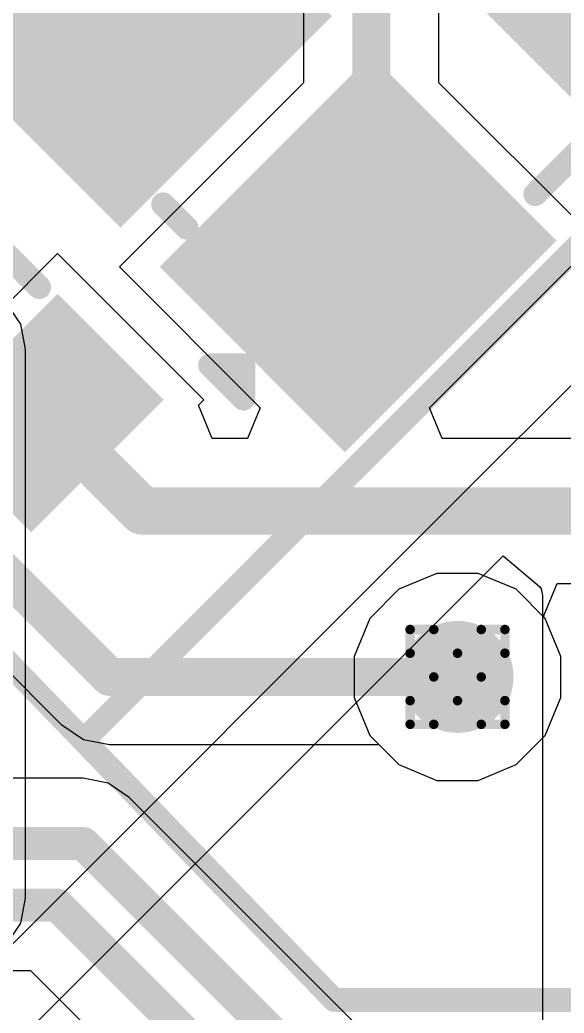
# Model space of a CAD drawing. Header units: inches. Extents: x -11 to 5379, y 0 to 5429.
# Drawn here: x 208.65 to 211.56, y 29.47 to 34.79 of the extents above; entities that cross this region are included whole.
import ezdxf

# ---------------------------------------------------------------- set-up
doc = ezdxf.new("R2010")
doc.units = ezdxf.units.IN
for name, color, linetype in [('Bottom Layer', 5, 'Continuous'), ('Drill Drawing', 1, 'Continuous'), ('GND', 16, 'Continuous'), ('PWR', 76, 'Continuous'), ('Top Layer', 1, 'Continuous'), ('Top Overlay', 2, 'Continuous'), ('Top Paste', 8, 'Continuous'), ('Top Solder', 216, 'Continuous'), ('Via Holes', 16, 'Continuous')]:
    doc.layers.add(name, color=color, linetype=linetype)

# ---------------------------------------------------------------- blocks, each defined once
blk = doc.blocks.new('SMD3225_4P_142')
at = {"layer": 'Top Layer'}
for points in [[(-1.80000021, 1.45000091), (-0.4000004699999999, 1.45000091), (-0.4000004699999999, 0.25000077), (-1.80000021, 0.25000077)], [(0.4000004699999999, 1.45000091), (1.80000021, 1.45000091), (1.80000021, 0.25000077), (0.4000004699999999, 0.25000077)], [(-1.80000021, -0.24999823), (-0.4000004699999999, -0.24999823), (-0.4000004699999999, -1.44999837), (-1.80000021, -1.44999837)], [(0.4000004699999999, -0.24999823), (1.80000021, -0.24999823), (1.80000021, -1.44999837), (0.4000004699999999, -1.44999837)]]:
    blk.add_hatch(color=1, dxfattribs=at).paths.add_polyline_path(points)
at = {"layer": 'Top Paste'}
for points in [[(-1.80000021, 1.45000091), (-0.4000004699999999, 1.45000091), (-0.4000004699999999, 0.25000077), (-1.80000021, 0.25000077)], [(0.4000004699999999, 1.45000091), (1.80000021, 1.45000091), (1.80000021, 0.25000077), (0.4000004699999999, 0.25000077)], [(-1.80000021, -0.24999823), (-0.4000004699999999, -0.24999823), (-0.4000004699999999, -1.44999837), (-1.80000021, -1.44999837)], [(0.4000004699999999, -0.24999823), (1.80000021, -0.24999823), (1.80000021, -1.44999837), (0.4000004699999999, -1.44999837)]]:
    blk.add_hatch(color=8, dxfattribs=at).paths.add_polyline_path(points)
at = {"layer": 'Top Solder'}
for points in [[(-1.90160021, 1.55160091), (-0.29840047, 1.55160091), (-0.29840047, 0.14840077), (-1.90160021, 0.14840077)], [(0.29840047, 1.55160091), (1.90160021, 1.55160091), (1.90160021, 0.14840077), (0.29840047, 0.14840077)], [(-1.90160021, -0.14839823), (-0.29840047, -0.14839823), (-0.29840047, -1.55159837), (-1.90160021, -1.55159837)], [(0.29840047, -0.14839823), (1.90160021, -0.14839823), (1.90160021, -1.55159837), (0.29840047, -1.55159837)]]:
    blk.add_hatch(color=216, dxfattribs=at).paths.add_polyline_path(points)
at = {"layer": 'Top Overlay'}
for points in [[(-0.2032, 1.2954, 0.127, 0.127, 0), (0.1778, 1.2954, 0.127, 0.127, 0)], [(-1.651, 0.0762, 0.127, 0.127, 0), (-1.651, -0.1016, 0.127, 0.127, 0)], [(1.651, 0.0762, 0.127, 0.127, 0), (1.651, -0.1016, 0.127, 0.127, 0)], [(-2.0828, -0.71119746, 0.127, 0.127, 0), (-1.9558, -0.8382, 0.127, 0.127, 0)], [(-2.0828, -0.71119746, 0.127, 0.127, 0), (-2.0828, -0.9652, 0.127, 0.127, 0)], [(-2.0828, -0.9652, 0.127, 0.127, 0), (-1.9558, -0.8382, 0.127, 0.127, 0)], [(-0.2032, -1.29539746, 0.127, 0.127, 0), (0.1778, -1.29539746, 0.127, 0.127, 0)]]:
    blk.add_lwpolyline(points, format="xyseb", dxfattribs=at)
for points in [[(-0.23495, 1.2954, 0.0635, 0.0635, 1), (-0.17145, 1.2954, 0.0635, 0.0635, 1)], [(0.14605, 1.2954, 0.0635, 0.0635, 1), (0.20955, 1.2954, 0.0635, 0.0635, 1)], [(-1.68275, 0.0762, 0.0635, 0.0635, 1), (-1.61925, 0.0762, 0.0635, 0.0635, 1)], [(1.61925, 0.0762, 0.0635, 0.0635, 1), (1.68275, 0.0762, 0.0635, 0.0635, 1)], [(-1.68275, -0.1016, 0.0635, 0.0635, 1), (-1.61925, -0.1016, 0.0635, 0.0635, 1)], [(1.61925, -0.1016, 0.0635, 0.0635, 1), (1.68275, -0.1016, 0.0635, 0.0635, 1)], [(-2.11455, -0.71119746, 0.0635, 0.0635, 1), (-2.05105, -0.71119746, 0.0635, 0.0635, 1)], [(-2.11455, -0.71119746, 0.0635, 0.0635, 1), (-2.05105, -0.71119746, 0.0635, 0.0635, 1)], [(-1.98755, -0.8382, 0.0635, 0.0635, 1), (-1.92405, -0.8382, 0.0635, 0.0635, 1)], [(-1.98755, -0.8382, 0.0635, 0.0635, 1), (-1.92405, -0.8382, 0.0635, 0.0635, 1)], [(-2.11455, -0.9652, 0.0635, 0.0635, 1), (-2.05105, -0.9652, 0.0635, 0.0635, 1)], [(-2.11455, -0.9652, 0.0635, 0.0635, 1), (-2.05105, -0.9652, 0.0635, 0.0635, 1)], [(-0.23495, -1.29539746, 0.0635, 0.0635, 1), (-0.17145, -1.29539746, 0.0635, 0.0635, 1)], [(0.14605, -1.29539746, 0.0635, 0.0635, 1), (0.20955, -1.29539746, 0.0635, 0.0635, 1)]]:
    blk.add_lwpolyline(points, format="xyseb", close=True, dxfattribs=at)
blk = doc.blocks.new('IND_0603__1608_M_______525')
at = {"layer": 'Top Layer'}
for points in [[(-1.00000054, 0.4000004699999999), (-0.40000174, 0.4000004699999999), (-0.40000174, -0.4000004699999999), (-1.00000054, -0.4000004699999999)], [(0.40000174, 0.4000004699999999), (1.00000054, 0.4000004699999999), (1.00000054, -0.4000004699999999), (0.40000174, -0.4000004699999999)]]:
    blk.add_hatch(color=1, dxfattribs=at).paths.add_polyline_path(points)
at = {"layer": 'Top Paste'}
for points in [[(-1.00000054, 0.4000004699999999), (-0.40000174, 0.4000004699999999), (-0.40000174, -0.4000004699999999), (-1.00000054, -0.4000004699999999)], [(0.40000174, 0.4000004699999999), (1.00000054, 0.4000004699999999), (1.00000054, -0.4000004699999999), (0.40000174, -0.4000004699999999)]]:
    blk.add_hatch(color=8, dxfattribs=at).paths.add_polyline_path(points)
at = {"layer": 'Top Solder'}
for points in [[(-1.10160054, 0.50160047), (-0.29840174, 0.50160047), (-0.29840174, -0.50160047), (-1.10160054, -0.50160047)], [(0.29840174, 0.50160047), (1.10160054, 0.50160047), (1.10160054, -0.50160047), (0.29840174, -0.50160047)]]:
    blk.add_hatch(color=216, dxfattribs=at).paths.add_polyline_path(points)
at = {"layer": 'Top Overlay'}
for points in [[(0.2286, 0.4571999999999999, 0.127, 0.127, 0), (-0.2032, 0.4571999999999999, 0.127, 0.127, 0)], [(0.2286, -0.4571999999999999, 0.127, 0.127, 0), (-0.2032, -0.4571999999999999, 0.127, 0.127, 0)]]:
    blk.add_lwpolyline(points, format="xyseb", dxfattribs=at)
for points in [[(-0.23495, 0.4571999999999999, 0.0635, 0.0635, 1), (-0.17145, 0.4571999999999999, 0.0635, 0.0635, 1)], [(0.19685, 0.4571999999999999, 0.0635, 0.0635, 1), (0.26035, 0.4571999999999999, 0.0635, 0.0635, 1)], [(-0.23495, -0.4571999999999999, 0.0635, 0.0635, 1), (-0.17145, -0.4571999999999999, 0.0635, 0.0635, 1)], [(0.19685, -0.4571999999999999, 0.0635, 0.0635, 1), (0.26035, -0.4571999999999999, 0.0635, 0.0635, 1)]]:
    blk.add_lwpolyline(points, format="xyseb", close=True, dxfattribs=at)

msp = doc.modelspace()

# ---------------------------------------------------------------- hatches: boundary and pattern name
at = {"layer": 'Bottom Layer'}
h = msp.add_hatch(color=5, dxfattribs=at)
edge = h.paths.add_edge_path()
edge.add_arc((210.99389348, 31.27473806), 0.2999994, 0, 360)
at = {"layer": 'GND'}
h = msp.add_hatch(color=16, dxfattribs=at)
edge = h.paths.add_edge_path()
edge.add_arc((210.99389348, 31.27473806), 0.2999994, 0, 360)
at = {"layer": 'PWR'}
h = msp.add_hatch(color=76, dxfattribs=at)
edge = h.paths.add_edge_path()
edge.add_arc((210.99389348, 31.27473806), 0.2999994, 0, 360)
at = {"layer": 'Top Layer'}
h = msp.add_hatch(color=1, dxfattribs=at)
edge = h.paths.add_edge_path()
edge.add_arc((210.99389348, 31.27473806), 0.2999994, 0, 360)
at = {"layer": 'Via Holes'}
h = msp.add_hatch(color=7, dxfattribs=at)
edge = h.paths.add_edge_path()
edge.add_arc((210.99389348, 31.27473806), 0.1499997, 0, 360)

# ---------------------------------------------------------------- linework, layer by layer
at = {"layer": 'Bottom Layer'}
for p, q in [((208.65380418, 33.16356587999999), (208.5780182, 33.27699212)), ((208.68042084, 33.02977392), (208.65380418, 33.16356587999999)), ((208.6804183, 33.02976122), (208.68042084, 33.02977392)), ((208.6804183, 30.08924132), (208.6804183, 33.02976122)), ((210.88369558, 31.82873746), (210.68007902, 31.74439676)), ((211.10409138, 31.82873746), (210.88369558, 31.82873746)), ((211.30770794, 31.74439676), (211.10409138, 31.82873746)), ((210.68007902, 31.74439676), (210.52423478, 31.58855252)), ((211.46355218, 31.58855252), (211.30770794, 31.74439676)), ((210.52423478, 31.58855252), (210.43989408, 31.38493596)), ((211.54789288, 31.38493596), (211.46355218, 31.58855252)), ((210.43989408, 31.38493596), (210.43989408, 31.16454016)), ((211.54789288, 31.16454016), (211.54789288, 31.38493596)), ((210.43989408, 31.16454016), (210.52423478, 30.9609236)), ((211.46355218, 30.9609236), (211.54789288, 31.16454016)), ((210.52423478, 30.9609236), (210.68007902, 30.80507936)), ((211.30770794, 30.80507936), (211.46355218, 30.9609236)), ((210.68007902, 30.80507936), (210.88369558, 30.72073866)), ((211.10409138, 30.72073866), (211.30770794, 30.80507936)), ((210.88369558, 30.72073866), (211.10409138, 30.72073866)), ((208.65380418, 29.95543666), (208.68042084, 30.08922862)), ((208.68042084, 30.08922862), (208.6804183, 30.08924132)), ((208.5780182, 29.84201042), (208.65380418, 29.95543666))]:
    msp.add_line(p, q, dxfattribs=at)
at = {"layer": 'Drill Drawing'}
for points in [[(210.73989348, 31.40173806, 0.0508, 0.0508, 0), (210.73989348, 31.52873806, 0.0508, 0.0508, 0)], [(210.73989348, 31.52873806, 0.0508, 0.0508, 0), (210.86689348, 31.52873806, 0.0508, 0.0508, 0)], [(210.86689348, 31.52873806, 0.0508, 0.0508, 0), (210.99389348, 31.40173806, 0.0508, 0.0508, 0)], [(210.99389348, 31.40173806, 0.0508, 0.0508, 0), (211.12089348, 31.52873806, 0.0508, 0.0508, 0)], [(211.12089348, 31.52873806, 0.0508, 0.0508, 0), (211.24789348, 31.52873806, 0.0508, 0.0508, 0)], [(211.24789348, 31.40173806, 0.0508, 0.0508, 0), (211.24789348, 31.52873806, 0.0508, 0.0508, 0)], [(210.73989348, 31.40173806, 0.0508, 0.0508, 0), (210.86689348, 31.27473806, 0.0508, 0.0508, 0)], [(211.12089348, 31.27473806, 0.0508, 0.0508, 0), (211.24789348, 31.40173806, 0.0508, 0.0508, 0)], [(210.73989348, 31.14773805999999, 0.0508, 0.0508, 0), (210.86689348, 31.27473806, 0.0508, 0.0508, 0)], [(211.12089348, 31.27473806, 0.0508, 0.0508, 0), (211.24789348, 31.14773805999999, 0.0508, 0.0508, 0)], [(210.73989348, 31.02073806, 0.0508, 0.0508, 0), (210.73989348, 31.14773805999999, 0.0508, 0.0508, 0)], [(210.86689348, 31.02073806, 0.0508, 0.0508, 0), (210.99389348, 31.14773805999999, 0.0508, 0.0508, 0)], [(210.99389348, 31.14773805999999, 0.0508, 0.0508, 0), (211.12089348, 31.02073806, 0.0508, 0.0508, 0)], [(211.24789348, 31.02073806, 0.0508, 0.0508, 0), (211.24789348, 31.14773805999999, 0.0508, 0.0508, 0)], [(210.73989348, 31.02073806, 0.0508, 0.0508, 0), (210.86689348, 31.02073806, 0.0508, 0.0508, 0)], [(211.12089348, 31.02073806, 0.0508, 0.0508, 0), (211.24789348, 31.02073806, 0.0508, 0.0508, 0)]]:
    msp.add_lwpolyline(points, format="xyseb", dxfattribs=at)
for points in [[(210.72719348, 31.52873806, 0.0254, 0.0254, 1), (210.75259348, 31.52873806, 0.0254, 0.0254, 1)], [(210.72719348, 31.52873806, 0.0254, 0.0254, 1), (210.75259348, 31.52873806, 0.0254, 0.0254, 1)], [(210.85419348, 31.52873806, 0.0254, 0.0254, 1), (210.87959348, 31.52873806, 0.0254, 0.0254, 1)], [(210.85419348, 31.52873806, 0.0254, 0.0254, 1), (210.87959348, 31.52873806, 0.0254, 0.0254, 1)], [(211.10819348, 31.52873806, 0.0254, 0.0254, 1), (211.13359348, 31.52873806, 0.0254, 0.0254, 1)], [(211.10819348, 31.52873806, 0.0254, 0.0254, 1), (211.13359348, 31.52873806, 0.0254, 0.0254, 1)], [(211.23519348, 31.52873806, 0.0254, 0.0254, 1), (211.26059348, 31.52873806, 0.0254, 0.0254, 1)], [(211.23519348, 31.52873806, 0.0254, 0.0254, 1), (211.26059348, 31.52873806, 0.0254, 0.0254, 1)], [(210.72719348, 31.40173806, 0.0254, 0.0254, 1), (210.75259348, 31.40173806, 0.0254, 0.0254, 1)], [(210.72719348, 31.40173806, 0.0254, 0.0254, 1), (210.75259348, 31.40173806, 0.0254, 0.0254, 1)], [(210.98119348, 31.40173806, 0.0254, 0.0254, 1), (211.00659348, 31.40173806, 0.0254, 0.0254, 1)], [(210.98119348, 31.40173806, 0.0254, 0.0254, 1), (211.00659348, 31.40173806, 0.0254, 0.0254, 1)], [(211.23519348, 31.40173806, 0.0254, 0.0254, 1), (211.26059348, 31.40173806, 0.0254, 0.0254, 1)], [(211.23519348, 31.40173806, 0.0254, 0.0254, 1), (211.26059348, 31.40173806, 0.0254, 0.0254, 1)], [(210.85419348, 31.27473806, 0.0254, 0.0254, 1), (210.87959348, 31.27473806, 0.0254, 0.0254, 1)], [(210.85419348, 31.27473806, 0.0254, 0.0254, 1), (210.87959348, 31.27473806, 0.0254, 0.0254, 1)], [(211.10819348, 31.27473806, 0.0254, 0.0254, 1), (211.13359348, 31.27473806, 0.0254, 0.0254, 1)], [(211.10819348, 31.27473806, 0.0254, 0.0254, 1), (211.13359348, 31.27473806, 0.0254, 0.0254, 1)], [(210.72719348, 31.14773805999999, 0.0254, 0.0254, 1), (210.75259348, 31.14773805999999, 0.0254, 0.0254, 1)], [(210.72719348, 31.14773805999999, 0.0254, 0.0254, 1), (210.75259348, 31.14773805999999, 0.0254, 0.0254, 1)], [(210.98119348, 31.14773805999999, 0.0254, 0.0254, 1), (211.00659348, 31.14773805999999, 0.0254, 0.0254, 1)], [(210.98119348, 31.14773805999999, 0.0254, 0.0254, 1), (211.00659348, 31.14773805999999, 0.0254, 0.0254, 1)], [(211.23519348, 31.14773805999999, 0.0254, 0.0254, 1), (211.26059348, 31.14773805999999, 0.0254, 0.0254, 1)], [(211.23519348, 31.14773805999999, 0.0254, 0.0254, 1), (211.26059348, 31.14773805999999, 0.0254, 0.0254, 1)], [(210.72719348, 31.02073806, 0.0254, 0.0254, 1), (210.75259348, 31.02073806, 0.0254, 0.0254, 1)], [(210.72719348, 31.02073806, 0.0254, 0.0254, 1), (210.75259348, 31.02073806, 0.0254, 0.0254, 1)], [(210.85419348, 31.02073806, 0.0254, 0.0254, 1), (210.87959348, 31.02073806, 0.0254, 0.0254, 1)], [(210.85419348, 31.02073806, 0.0254, 0.0254, 1), (210.87959348, 31.02073806, 0.0254, 0.0254, 1)], [(211.10819348, 31.02073806, 0.0254, 0.0254, 1), (211.13359348, 31.02073806, 0.0254, 0.0254, 1)], [(211.10819348, 31.02073806, 0.0254, 0.0254, 1), (211.13359348, 31.02073806, 0.0254, 0.0254, 1)], [(211.23519348, 31.02073806, 0.0254, 0.0254, 1), (211.26059348, 31.02073806, 0.0254, 0.0254, 1)], [(211.23519348, 31.02073806, 0.0254, 0.0254, 1), (211.26059348, 31.02073806, 0.0254, 0.0254, 1)]]:
    msp.add_lwpolyline(points, format="xyseb", close=True, dxfattribs=at)
at = {"layer": 'GND'}
for p, q in [((210.88369558, 31.82873746), (210.68007902, 31.74439676)), ((211.10409138, 31.82873746), (210.88369558, 31.82873746)), ((211.30770794, 31.74439676), (211.10409138, 31.82873746)), ((210.68007902, 31.74439676), (210.52423478, 31.58855252)), ((211.46355218, 31.58855252), (211.30770794, 31.74439676)), ((210.52423478, 31.58855252), (210.43989408, 31.38493596)), ((211.54789288, 31.38493596), (211.46355218, 31.58855252)), ((210.43989408, 31.38493596), (210.43989408, 31.16454016)), ((211.54789288, 31.16454016), (211.54789288, 31.38493596)), ((210.43989408, 31.16454016), (210.52423478, 30.9609236)), ((211.46355218, 30.9609236), (211.54789288, 31.16454016)), ((210.52423478, 30.9609236), (210.68007902, 30.80507936)), ((211.30770794, 30.80507936), (211.46355218, 30.9609236)), ((210.68007902, 30.80507936), (210.88369558, 30.72073866)), ((211.10409138, 30.72073866), (211.30770794, 30.80507936)), ((210.88369558, 30.72073866), (211.10409138, 30.72073866))]:
    msp.add_line(p, q, dxfattribs=at)
at = {"layer": 'PWR'}
for p, q in [((212.09, 33.32479746), (210.98231108, 32.21710854)), ((210.98231108, 32.21710854), (207.6963334, 28.93113594)), ((207.97101916, 28.65645018), (211.23780206, 31.923228)), ((211.23780206, 31.923228), (211.43376814, 31.7599822)), ((211.43376814, 31.7599822), (211.44238382, 31.74708662)), ((211.44238382, 31.74708662), (211.44941454, 31.71173998)), ((211.44941454, 31.71173998), (211.44941708, 24.7904))]:
    msp.add_line(p, q, dxfattribs=at)
at = {"layer": 'Top Layer'}
for p, q in [((210.89441438, 34.45718788), (210.89441438, 35.04286108)), ((210.16927994, 34.89269374), (210.16927994, 34.45718788)), ((210.16927994, 34.45718788), (209.18268806, 33.47059599999999)), ((211.73958414, 33.61201812), (210.89441438, 34.45718788)), ((210.84419604, 32.71663002), (211.73958414, 33.61201812)), ((208.85154064, 33.54217574), (208.26053852, 32.95117362)), ((209.6350138, 32.75870258), (208.85154064, 33.54217574)), ((209.18268806, 33.47059599999999), (209.93665404, 32.71663002)), ((209.60647436, 32.73016314), (209.6350138, 32.75870258)), ((209.6801242, 32.55236314), (209.60647436, 32.73016314)), ((209.93665404, 32.71663002), (209.86861252, 32.55236314)), ((210.91223756, 32.55236314), (210.84419604, 32.71663002)), ((209.86861252, 32.55236314), (209.6801242, 32.55236314)), ((212.2604721, 32.55236314), (210.91223756, 32.55236314)), ((207.69888356, 32.19283884), (208.87335416, 31.01837078)), ((211.45447168, 31.59763302), (211.52812152, 31.77543302)), ((211.52812152, 31.77543302), (212.2604721, 31.77543302)), ((211.46355218, 31.58855252), (211.45447168, 31.59763302)), ((211.54789288, 31.38493596), (211.46355218, 31.58855252)), ((211.54789288, 31.16454016), (211.54789288, 31.38493596)), ((211.46355218, 30.9609236), (211.54789288, 31.16454016)), ((208.87335416, 31.01837078), (208.87335924, 31.01836316)), ((208.87335924, 31.01836316), (208.9909841, 30.93977048)), ((208.9909841, 30.93977048), (209.12973414, 30.9121683)), ((209.12973414, 30.9121683), (209.12974684, 30.91217084)), ((209.12974684, 30.91217084), (210.57298754, 30.91217084)), ((210.57298754, 30.91217084), (210.68007902, 30.80507936)), ((211.30770794, 30.80507936), (211.46355218, 30.9609236)), ((210.68007902, 30.80507936), (210.88369558, 30.72073866)), ((211.10409138, 30.72073866), (211.30770794, 30.80507936)), ((208.9883171, 30.73195784), (206.35236352, 30.73195784)), ((209.1221116, 30.70534372), (208.9883171, 30.73195784)), ((209.2355353, 30.62955774), (209.1221116, 30.70534372)), ((210.88369558, 30.72073866), (211.10409138, 30.72073866)), ((210.94348718, 28.92160332), (209.2355353, 30.62955774)), ((206.07078674, 29.70252124), (208.70672762, 29.70252124)), ((208.70672762, 29.70252124), (210.0164583, 28.39279056))]:
    msp.add_line(p, q, dxfattribs=at)
for points in [[(210.53184716, 33.61201812, 0.2032, 0.2032, 0), (210.53184716, 35.04287377999999, 0.2032, 0.2032, 0)], [(210.4611361, 33.54130705999999, 0.2032, 0.2032, 0), (210.53184716, 33.61201812, 0.2032, 0.2032, 0)], [(207.7201713, 32.6843009, 0.2032, 0.2032, 0), (209.12973414, 31.27473806, 0.2032, 0.2032, 0)], [(208.78082958, 32.68799152, 0.254, 0.254, 0), (208.78083212, 32.68799152, 0.254, 0.254, 0)], [(208.78083212, 32.68799152, 0.254, 0.254, 0), (209.30492556, 32.16389808, 0.254, 0.254, 0)], [(209.30492556, 32.16389808, 0.254, 0.254, 0), (212.6554802, 32.16389808, 0.254, 0.254, 0)], [(209.12973414, 31.27473806, 0.2032, 0.2032, 0), (210.99389348, 31.27473806, 0.2032, 0.2032, 0)], [(206.20754542, 30.38233954, 0.1778, 0.1778, 0), (208.9883171, 30.38233954, 0.1778, 0.1778, 0)], [(208.9883171, 30.38233954, 0.1778, 0.1778, 0), (210.6962766, 28.67438004, 0.1778, 0.1778, 0)], [(206.07077404, 30.05213954, 0.1778, 0.1778, 0), (208.85154572, 30.05213954, 0.1778, 0.1778, 0)], [(208.85154572, 30.05213954, 0.1778, 0.1778, 0), (210.3660766, 28.53760866, 0.1778, 0.1778, 0)]]:
    msp.add_lwpolyline(points, format="xyseb", dxfattribs=at)
for points in [[(210.48104716, 33.61201812, 0.1016, 0.1016, 1), (210.58264716, 33.61201812, 0.1016, 0.1016, 1)], [(210.48104716, 33.61201812, 0.1016, 0.1016, 1), (210.58264716, 33.61201812, 0.1016, 0.1016, 1)], [(210.4103361, 33.54130705999999, 0.1016, 0.1016, 1), (210.5119361, 33.54130705999999, 0.1016, 0.1016, 1)], [(208.71732958, 32.68799152, 0.127, 0.127, 1), (208.84432958, 32.68799152, 0.127, 0.127, 1)], [(208.71733212, 32.68799152, 0.127, 0.127, 1), (208.84433212, 32.68799152, 0.127, 0.127, 1)], [(208.71733212, 32.68799152, 0.127, 0.127, 1), (208.84433212, 32.68799152, 0.127, 0.127, 1)], [(209.24142556, 32.16389808, 0.127, 0.127, 1), (209.36842556, 32.16389808, 0.127, 0.127, 1)], [(209.24142556, 32.16389808, 0.127, 0.127, 1), (209.36842556, 32.16389808, 0.127, 0.127, 1)], [(209.07893414, 31.27473806, 0.1016, 0.1016, 1), (209.18053414, 31.27473806, 0.1016, 0.1016, 1)], [(209.07893414, 31.27473806, 0.1016, 0.1016, 1), (209.18053414, 31.27473806, 0.1016, 0.1016, 1)], [(210.94309348, 31.27473806, 0.1016, 0.1016, 1), (211.04469348, 31.27473806, 0.1016, 0.1016, 1)], [(208.9438671, 30.38233954, 0.08889999999999999, 0.08889999999999999, 1), (209.0327671, 30.38233954, 0.08889999999999999, 0.08889999999999999, 1)], [(208.9438671, 30.38233954, 0.08889999999999999, 0.08889999999999999, 1), (209.0327671, 30.38233954, 0.08889999999999999, 0.08889999999999999, 1)], [(208.80709572, 30.05213954, 0.08889999999999999, 0.08889999999999999, 1), (208.89599572, 30.05213954, 0.08889999999999999, 0.08889999999999999, 1)], [(208.80709572, 30.05213954, 0.08889999999999999, 0.08889999999999999, 1), (208.89599572, 30.05213954, 0.08889999999999999, 0.08889999999999999, 1)]]:
    msp.add_lwpolyline(points, format="xyseb", close=True, dxfattribs=at)
at = {"layer": 'Top Overlay'}
for points in [[(208.98964044, 30.93474382, 0.127, 0.127, 0), (214.03782694, 35.98293031999999, 0.127, 0.127, 0)], [(205.994, 34.036, 0.127, 0.127, 0), (210.3329296, 29.54409382, 0.127, 0.127, 0)], [(210.3329296, 29.54409382, 0.127, 0.127, 0), (217.678, 29.54409382, 0.127, 0.127, 0)]]:
    msp.add_lwpolyline(points, format="xyseb", dxfattribs=at)
for points in [[(208.95789044, 30.93474382, 0.0635, 0.0635, 1), (209.02139044, 30.93474382, 0.0635, 0.0635, 1)], [(210.3011796, 29.54409382, 0.0635, 0.0635, 1), (210.3646796, 29.54409382, 0.0635, 0.0635, 1)], [(210.3011796, 29.54409382, 0.0635, 0.0635, 1), (210.3646796, 29.54409382, 0.0635, 0.0635, 1)]]:
    msp.add_lwpolyline(points, format="xyseb", close=True, dxfattribs=at)

# ---------------------------------------------------------------- block references
for name, p, rotation in [('SMD3225_4P_142', (210.63791502, 34.92016384), 45), ('IND_0603__1608_M_______525', (208.2858547, 33.1829664), 135)]:
    msp.add_blockref(name, p, dxfattribs=dict(rotation=rotation))

doc.saveas('drawing.dxf')
